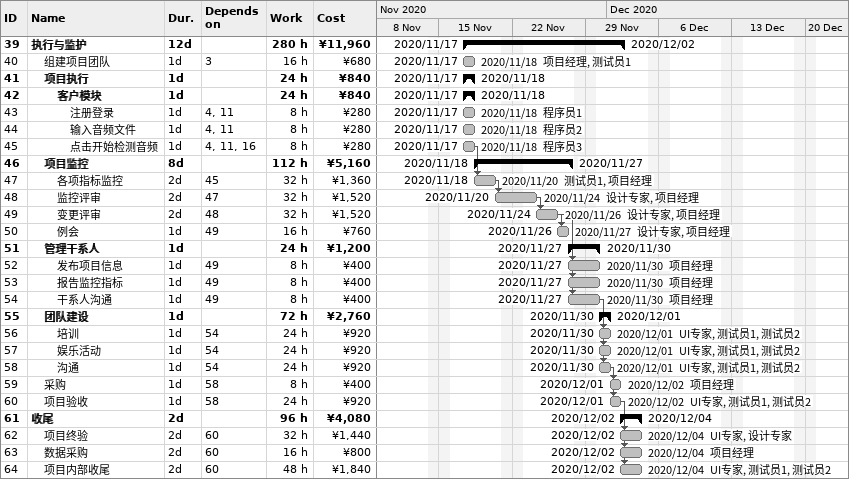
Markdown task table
| ID | Level | Task | Duration | Start | Finish | Predecessors | Resources | Work (h) | Cost (¥) |
|---|---|---|---|---|---|---|---|---|---|
| 39 | 1 | **执行与监护** | 12d | 2020-11-17 | 2020-12-02 |  |  | 280 | 11960 |
| 40 | 2 | 组建项目团队 | 1d | 2020-11-17 | 2020-11-18 | 3 | 项目经理, 测试员1 | 16 | 680 |
| 41 | 2 | **项目执行** | 1d | 2020-11-17 | 2020-11-18 |  |  | 24 | 840 |
| 42 | 3 | **客户模块** | 1d | 2020-11-17 | 2020-11-18 |  |  | 24 | 840 |
| 43 | 4 | 注册登录 | 1d | 2020-11-17 | 2020-11-18 | 4, 11 | 程序员1 | 8 | 280 |
| 44 | 4 | 输入音频文件 | 1d | 2020-11-17 | 2020-11-18 | 4, 11 | 程序员2 | 8 | 280 |
| 45 | 4 | 点击开始检测音频 | 1d | 2020-11-17 | 2020-11-18 | 4, 11, 16 | 程序员3 | 8 | 280 |
| 46 | 2 | **项目监控** | 8d | 2020-11-18 | 2020-11-27 |  |  | 112 | 5160 |
| 47 | 3 | 各项指标监控 | 2d | 2020-11-18 | 2020-11-20 | 45 | 测试员1, 项目经理 | 32 | 1360 |
| 48 | 3 | 监控评审 | 2d | 2020-11-20 | 2020-11-24 | 47 | 设计专家, 项目经理 | 32 | 1520 |
| 49 | 3 | 变更评审 | 2d | 2020-11-24 | 2020-11-26 | 48 | 设计专家, 项目经理 | 32 | 1520 |
| 50 | 3 | 例会 | 1d | 2020-11-26 | 2020-11-27 | 49 | 设计专家, 项目经理 | 16 | 760 |
| 51 | 2 | **管理干系人** | 1d | 2020-11-27 | 2020-11-30 |  |  | 24 | 1200 |
| 52 | 3 | 发布项目信息 | 1d | 2020-11-27 | 2020-11-30 | 49 | 项目经理 | 8 | 400 |
| 53 | 3 | 报告监控指标 | 1d | 2020-11-27 | 2020-11-30 | 49 | 项目经理 | 8 | 400 |
| 54 | 3 | 干系人沟通 | 1d | 2020-11-27 | 2020-11-30 | 49 | 项目经理 | 8 | 400 |
| 55 | 2 | **团队建设** | 1d | 2020-11-30 | 2020-12-01 |  |  | 72 | 2760 |
| 56 | 3 | 培训 | 1d | 2020-11-30 | 2020-12-01 | 54 | UI专家, 测试员1, 测试员2 | 24 | 920 |
| 57 | 3 | 娱乐活动 | 1d | 2020-11-30 | 2020-12-01 | 54 | UI专家, 测试员1, 测试员2 | 24 | 920 |
| 58 | 3 | 沟通 | 1d | 2020-11-30 | 2020-12-01 | 54 | UI专家, 测试员1, 测试员2 | 24 | 920 |
| 59 | 2 | 采购 | 1d | 2020-12-01 | 2020-12-02 | 58 | 项目经理 | 8 | 400 |
| 60 | 2 | 项目验收 | 1d | 2020-12-01 | 2020-12-02 | 58 | UI专家, 测试员1, 测试员2 | 24 | 920 |
| 61 | 1 | **收尾** | 2d | 2020-12-02 | 2020-12-04 |  |  | 96 | 4080 |
| 62 | 2 | 项目终验 | 2d | 2020-12-02 | 2020-12-04 | 60 | UI专家, 设计专家 | 32 | 1440 |
| 63 | 2 | 数据采购 | 2d | 2020-12-02 | 2020-12-04 | 60 | 项目经理 | 16 | 800 |
| 64 | 2 | 项目内部收尾 | 2d | 2020-12-02 | 2020-12-04 | 60 | UI专家, 测试员1, 测试员2 | 48 | 1840 |
